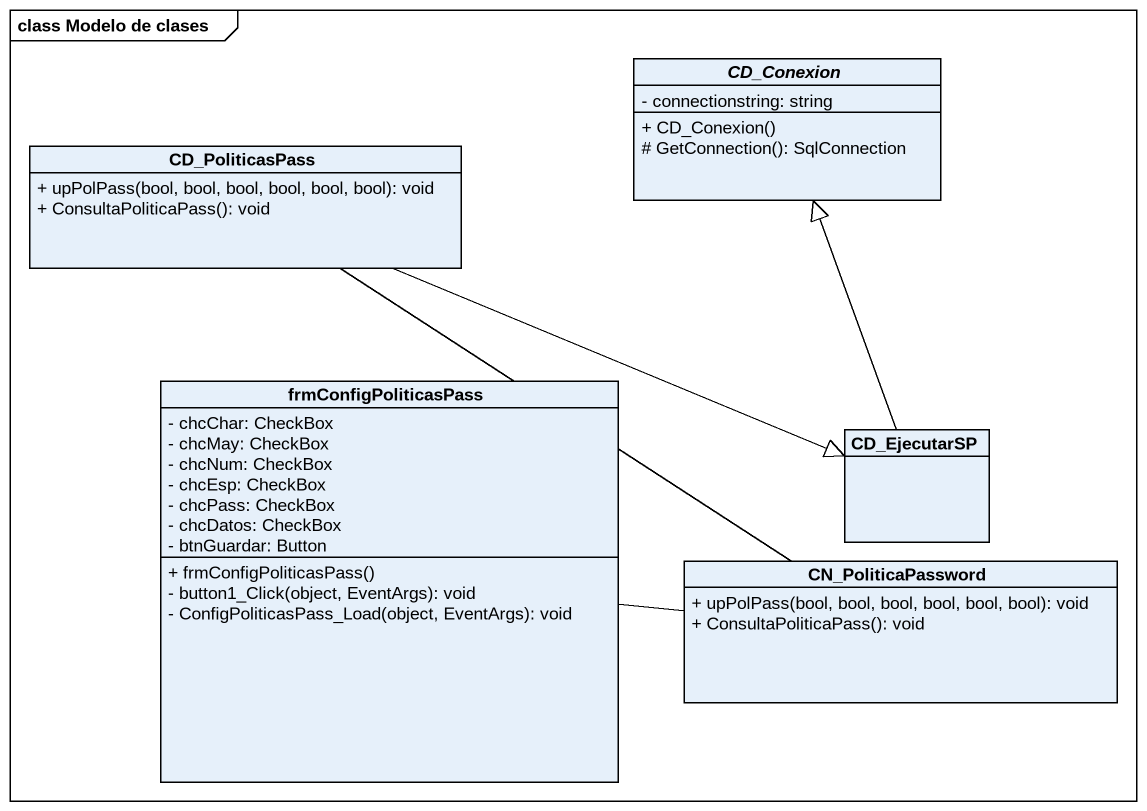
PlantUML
@startuml
mainframe class Modelo de clases
hide circle
hide empty members
skinparam classAttributeIconSize 0
abstract class CD_Conexion {
  - connectionstring: string
  + CD_Conexion()
  # GetConnection(): SqlConnection
}
class CD_PoliticasPass {
  + upPolPass(bool, bool, bool, bool, bool, bool): void
  + ConsultaPoliticaPass(): void
}
class frmConfigPoliticasPass {
  - chcChar: CheckBox
  - chcMay: CheckBox
  - chcNum: CheckBox
  - chcEsp: CheckBox
  - chcPass: CheckBox
  - chcDatos: CheckBox
  - btnGuardar: Button
  + frmConfigPoliticasPass()
  - button1_Click(object, EventArgs): void
  - ConfigPoliticasPass_Load(object, EventArgs): void
}
class CD_EjecutarSP
class CN_PoliticaPassword {
  + upPolPass(bool, bool, bool, bool, bool, bool): void
  + ConsultaPoliticaPass(): void
}
CD_PoliticasPass -right-|> CD_EjecutarSP
frmConfigPoliticasPass -right- CN_PoliticaPassword
CD_EjecutarSP -up-|> CD_Conexion
CN_PoliticaPassword -up- CD_PoliticasPass
@enduml
